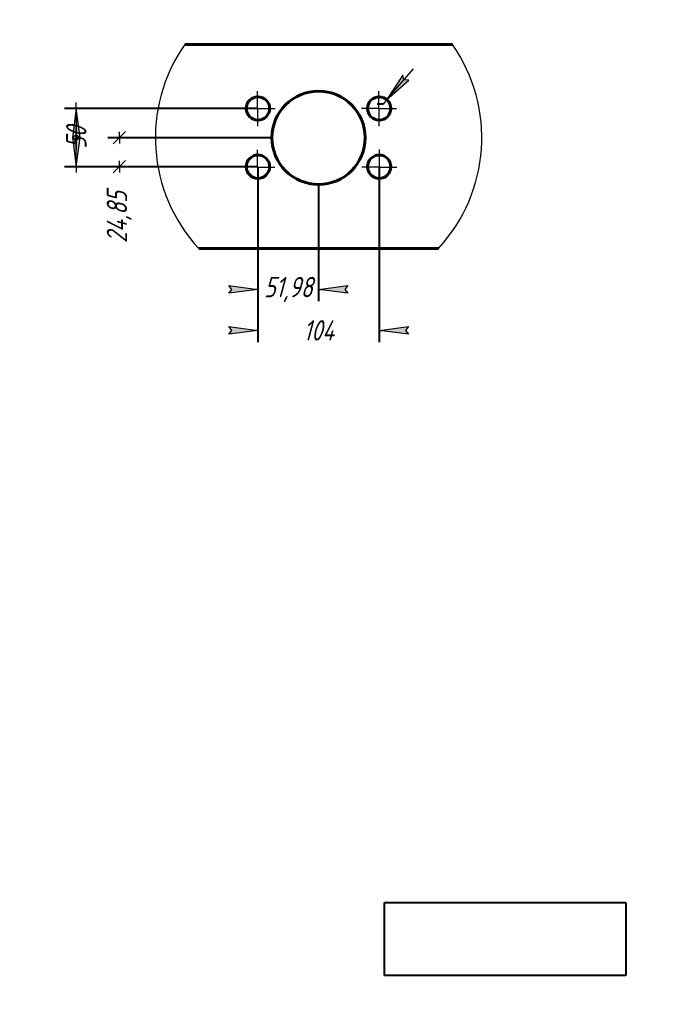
# Model space of a CAD drawing. Header units: millimetres. Extents: x 0 to 210, y 0 to 297.
# Drawn here: x 96.7 to 210, y 0 to 170.6 of the extents above; entities that cross this region are included whole.
import ezdxf

# ---------------------------------------------------------------- set-up
doc = ezdxf.new("R2010")
doc.units = ezdxf.units.MM
for name, pattern in [('K5LT_AXLED', [19.5, 15, -1.5, 1.5, -1.5]), ('K5LT_BASIC', [0]), ('K5LT_THIN', [0]), ('K5LT_THIN_INCLUDED_TO_HATCHING', [0])]:
    doc.linetypes.add(name, pattern=pattern)
doc.layers.add('Системный слой', color=7, linetype='Continuous')
doc.styles.add('KDIMTEXTSTYLE', font='GOST_AU.SHX', dxfattribs={"width": 0.96, "oblique": 15, "height": 5})
doc.dimstyles.new('KDIMSTYLE (0.20)', dxfattribs={"dimtxt": 5, "dimasz": 1, "dimexe": 2, "dimexo": 0.0625, "dimgap": 1, "dimtad": 1, "dimlfac": 5, "dimtxsty": 'KDIMTEXTSTYLE', "dimsah": 1, "dimcen": 0.09, "dimdle": 1, "dimadec": 0, "dimazin": 0, "dimtfac": 0.667, "dimtmove": 0, "dimatfit": 3, "dimfxl": 1, "dimtvp": 1, "dimtolj": 1, "dimtzin": 0, "dimarcsym": 0})
picture_1 = doc.add_image_def('image1.jpg', size_in_pixel=(394, 119))

# ---------------------------------------------------------------- blocks, each defined once
blk = doc.blocks.new('U30')
at = {"layer": 'Системный слой', "color": 7, "linetype": 'K5LT_THIN_INCLUDED_TO_HATCHING', "lineweight": 18}
for start, end in [(145.141774101368, 222.7431505568314), (317.2568494431686, 34.85822589863193)]:
    blk.add_arc((147.9876716899421, 150.3516039741059), 27.99416135525458, start, end, dxfattribs=at)
blk = doc.blocks.new('KDIMARROW_02')
at = {"layer": 'Системный слой'}
blk.add_hatch(color=0, dxfattribs=at).paths.add_polyline_path([(4.5, -5.51091059616309e-16), (5, 0.6582624912261956), (0, 0), (5, -0.658262491226197)])
at = {"layer": 'Системный слой', "color": 0, "linetype": 'K5LT_THIN', "lineweight": 18}
for p, q in [((0, 0), (-1, 0)), ((5, 0.6582624912261956), (0, 0)), ((0, 0), (5, -0.658262491226197)), ((0, 0), (7, -8.572527594031472e-16)), ((4.5, -5.51091059616309e-16), (5, 0.6582624912261956)), ((5, -0.658262491226197), (4.5, -5.51091059616309e-16))]:
    blk.add_line(p, q, dxfattribs=at)
blk = doc.blocks.new('KDIMARROW_01')
at = {"layer": 'Системный слой'}
blk.add_hatch(color=0, dxfattribs=at).paths.add_polyline_path([(-5, -0.6582624912261956), (0, 0), (-5, 0.658262491226197), (-4.5, 5.51091059616309e-16)])
at = {"layer": 'Системный слой', "color": 0, "linetype": 'K5LT_THIN', "lineweight": 18}
for p, q in [((-4.5, 5.51091059616309e-16), (-5, 0.658262491226197)), ((-5, 0.658262491226197), (0, 0)), ((0, 0), (-5, -0.6582624912261956)), ((-5, -0.6582624912261956), (-4.5, 5.51091059616309e-16)), ((0, 0), (-1, 0))]:
    blk.add_line(p, q, dxfattribs=at)
blk = doc.blocks.new('KDIMARROW_13')
at = {"layer": 'Системный слой', "color": 0, "linetype": 'K5LT_THIN', "lineweight": 18}
for p, q in [((-1.060500025749206, 1.060500025749207), (1.060500025749206, -1.060500025749207)), ((0, 0), (-1, 0)), ((0, 0), (1, -1.224646799147353e-16))]:
    blk.add_line(p, q, dxfattribs=at)
blk = doc.blocks.new('U18')
at = {"layer": 'Системный слой', "color": 30, "linetype": 'K5LT_AXLED', "lineweight": 18, "true_color": 0xff8000}
for q in [(140.5818785273671, 236.5421634036453), (137.5818785273672, 233.5421634036453), (143.5818785273672, 233.5421634036454), (140.5818785273672, 230.5421634036453)]:
    blk.add_line((140.5818785273672, 233.5421634036453), q, dxfattribs=at)

msp = doc.modelspace()

# ---------------------------------------------------------------- linework, layer by layer
at = {"layer": 'Системный слой', "color": 150, "linetype": 'K5LT_BASIC', "lineweight": 40, "true_color": 0x0080ff}
for p, q in [((170.958807273211, 166.3516039740776), (125.0165361066732, 166.3516039740776)), ((127.4286573657349, 131.3516039740776), (168.5466860141492, 131.3516039740776))]:
    msp.add_line(p, q, dxfattribs=at)
for centre, radius in [((137.5907649863405, 155.3806393885894), 2), ((147.9876716899421, 150.3516039741059), 8), ((158.3907649863405, 155.3806393885894), 2), ((137.5907649863405, 145.3806393885894), 2), ((158.3907649863405, 145.3806393885894), 2)]:
    msp.add_circle(centre, radius, dxfattribs=at)

# ---------------------------------------------------------------- block references
at = {"layer": 'Системный слой'}
for name, p in [('U30', (0, 0)), ('U18', (-3.060884118450758, -78.17645531721405)), ('U18', (17.75356428078885, -78.18362273584466)), ('U18', (-3.074341402528717, -88.2592435277628)), ('U18', (17.84836390802843, -88.21979414594489))]:
    msp.add_blockref(name, p, dxfattribs=at)

# ---------------------------------------------------------------- dimensions: what is measured, and where the dimension line sits
at = {"layer": 'Системный слой', "color": 7}
msp.add_diameter_dim_2p(p1=(157.0847206828033, 153.8659617736502), p2=(159.6968092898778, 156.8953170035286), dimstyle='KDIMSTYLE (0.20)', override={"dimtih": 1, "dimtoh": 1, "dimpost": '\\H3.5;\\W0.965;\\Q15;∅<>\\X\\H3.5;\\W0.965;\\Q15;\\Q15;8 отв.', "dimblk1": 'KDIMARROW_02', "dimblk2": 'KDIMARROW_02', "dimclrt": 7, "dimtmove": 1, "dimatfit": 2, "dimtolj": 1}, dxfattribs=at).render()
for base, p1, location, override in [((106.4284567832228, 145.3806393885894), (137.5907649863405, 155.3806393885894), (106.4284567832228, 150.3806393885894), {"dimexo": 0, "dimpost": '\\H3.5;\\W0.965;\\Q15;<>', "dimblk1": 'KDIMARROW_02', "dimblk2": 'KDIMARROW_02', "dimse1": 0, "dimse2": 0, "dimclrt": 7, "dimtolj": 1}), ((113.8079454155467, 145.3806393885894), (139.9876716899421, 150.3516039741059), (113.8079454155467, 136.7319758650729), {"dimexo": 0, "dimpost": '\\H3.5;\\W0.965;\\Q15;<>', "dimblk1": 'KDIMARROW_13', "dimblk2": 'KDIMARROW_13', "dimse1": 0, "dimse2": 0, "dimclrt": 7, "dimtolj": 1})]:
    msp.add_linear_dim(base=base, p1=p1, p2=(137.5907649863405, 145.3806393885894), angle=90, location=location, dimstyle='KDIMSTYLE (0.20)', override=override, dxfattribs=at).render()
for base, p1, location in [((137.5907649863405, 117.3080665774494), (158.3907649863405, 145.3806393885894), (147.9907649863405, 117.3080665774494)), ((137.5907649863405, 124.3266272329719), (147.9876716899421, 142.3516039741059), (142.7892183381413, 124.3266272329719))]:
    msp.add_linear_dim(base=base, p1=p1, p2=(137.5907649863405, 145.3806393885894), location=location, dimstyle='KDIMSTYLE (0.20)', override={"dimexo": 0, "dimpost": '\\H3.5;\\W0.965;\\Q15;<>', "dimblk1": 'KDIMARROW_01', "dimblk2": 'KDIMARROW_01', "dimse1": 0, "dimse2": 0, "dimclrt": 7, "dimtolj": 1}, dxfattribs=at).render()

# ---------------------------------------------------------------- pictures from other files: only their frames are drawn
at = {"layer": 'Системный слой'}
image = msp.add_image(picture_1, insert=(159.2989461819335, 6.646706831758664), size_in_units=(41.40210763613308, 12.504697484009737), dxfattribs=at)
image.dxf.flags = 15

doc.saveas('drawing.dxf')
